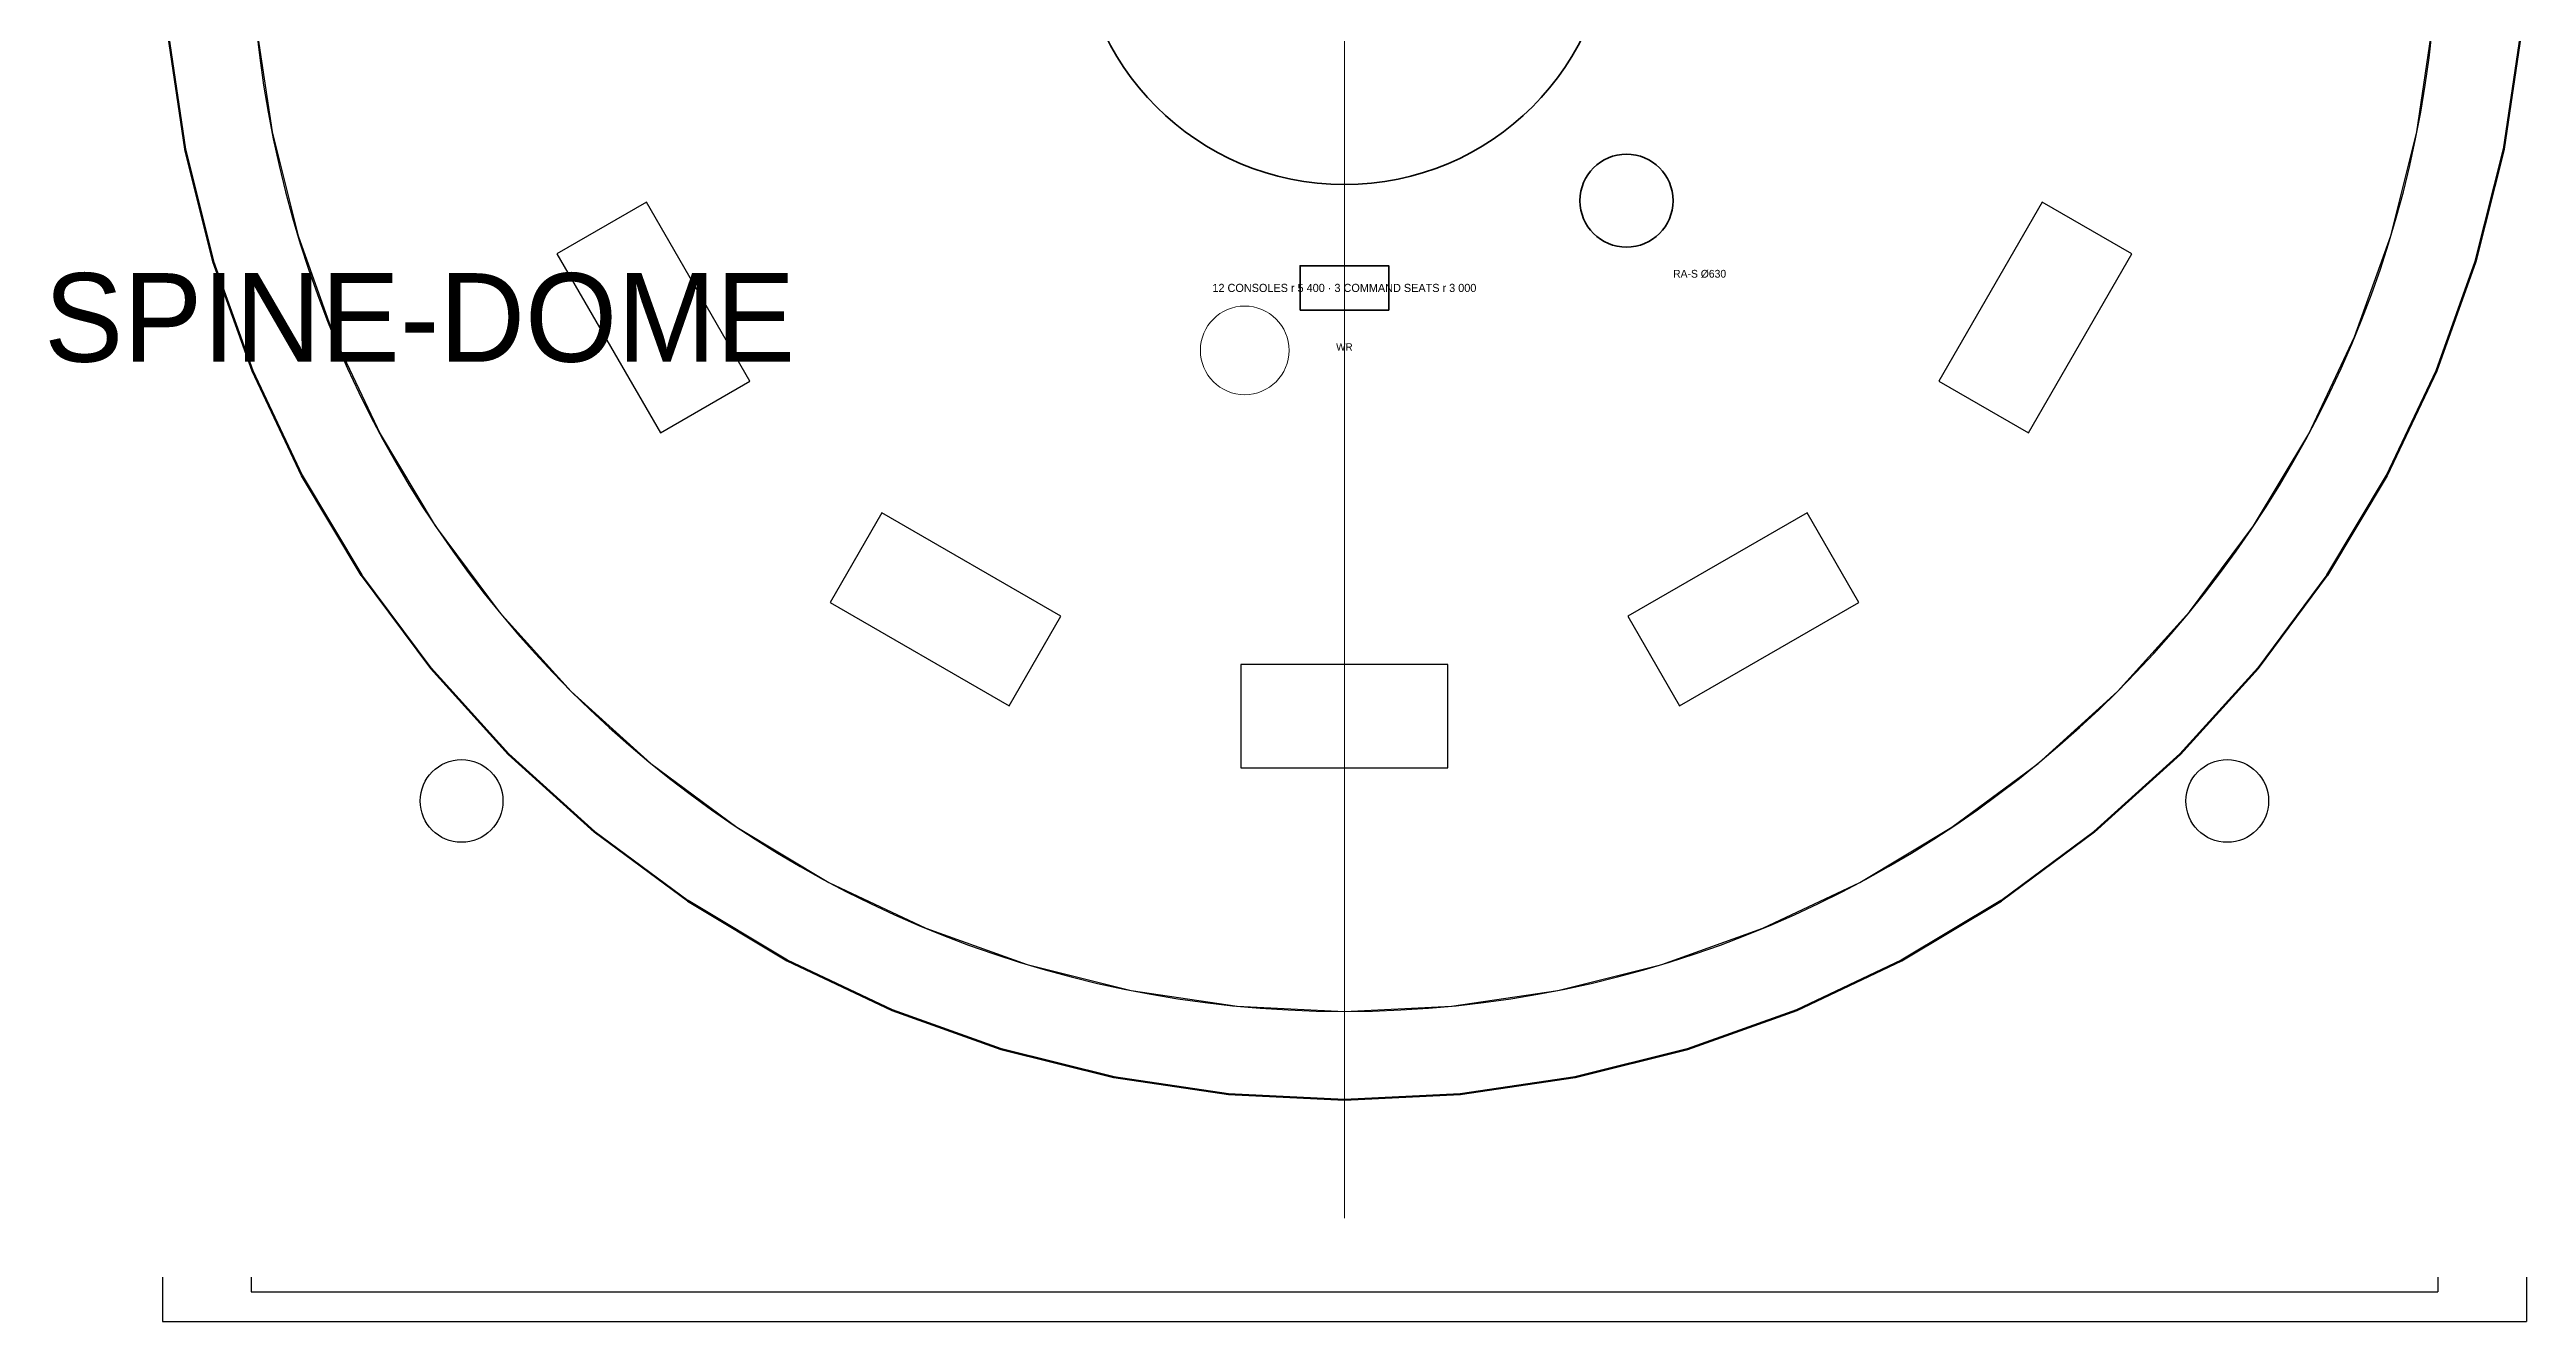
# Model space of a CAD drawing. Header units: millimetres. Extents: x 0 to 221000, y -9500 to 9035.
# Drawn here: x 203436 to 220200, y -9500 to -885 of the extents above; entities that cross this region are included whole.
import ezdxf
from ezdxf.enums import TextEntityAlignment as Align

# ---------------------------------------------------------------- set-up
doc = ezdxf.new("R2010")
doc.units = ezdxf.units.MM
doc.linetypes.add('CENTER', pattern=[5.08, 3.175, -0.635, 0.635, -0.635])
for name, color, linetype, lineweight in [('A-ANNO-DIMS', 2, 'CONTINUOUS', 18), ('A-ANNO-NOTE', 7, 'CONTINUOUS', 18), ('A-ANNO-TEXT', 7, 'CONTINUOUS', 25), ('A-DOOR-PRES', 1, 'CONTINUOUS', 35), ('A-EQPM', 30, 'CONTINUOUS', 25), ('A-FURN', 8, 'CONTINUOUS', 18), ('A-GLAZ', 5, 'CONTINUOUS', 25), ('A-GRID', 9, 'CENTER', 18), ('A-POCHE', 7, 'CONTINUOUS', 50), ('A-WALL-SHFT', 7, 'CONTINUOUS', 35), ('M-ANNO-TEXT', 7, 'CONTINUOUS', 25), ('M-DUCT-RETN', 30, 'CONTINUOUS', 35)]:
    doc.layers.add(name, color=color, linetype=linetype, lineweight=lineweight)
doc.layers.add('A-VOID', color=7, linetype='CONTINUOUS')
doc.styles.add('OpenSansCondensed-Light', font='OpenSansCondensed-Light.ttf')
doc.dimstyles.new('EZDXF', dxfattribs={"dimtxt": 0.25, "dimasz": 0.175, "dimexe": 0.375, "dimexo": 0.125, "dimgap": 0.1, "dimtad": 1, "dimlfac": 100, "dimzin": 12, "dimdsep": 46, "dimtxsty": 'OpenSansCondensed-Light', "dimblk": 'ARCHTICK', "dimcen": 2.5, "dimazin": 3, "dimtfac": 0.5, "dimtmove": 2, "dimatfit": 3})

# ---------------------------------------------------------------- blocks, each defined once
blk = doc.blocks.new('_ARCHTICK')
at = {"color": 0, "linetype": 'BYBLOCK', "const_width": 0.15}
blk.add_lwpolyline([(-0.5, -0.5), (0.5, 0.5)], dxfattribs=at)

msp = doc.modelspace()

# ---------------------------------------------------------------- linework, layer by layer
at = {"layer": 'A-DOOR-PRES'}
msp.add_circle((212200, 0), 1800, dxfattribs=at)
at = {"layer": 'A-EQPM'}
for points in [[(207476.57171, -1918.78222), (206870.35393, -2268.78222), (207570.35393, -3481.21778), (208176.57171, -3131.21778)], [(216223.42829, -3131.21778), (216829.64607, -3481.21778), (217529.64607, -2268.78222), (216923.42829, -1918.78222)], [(209068.78222, -4023.42829), (208718.78222, -4629.64607), (209931.21778, -5329.64607), (210281.21778, -4723.42829)], [(214118.78222, -4723.42829), (214468.78222, -5329.64607), (215681.21778, -4629.64607), (215331.21778, -4023.42829)], [(211500, -5050), (211500, -5750), (212900, -5750), (212900, -5050)]]:
    msp.add_lwpolyline(points, close=True, dxfattribs=at)
for centre in [(206224.9477, -5975.0523), (218175.0523, -5975.0523)]:
    msp.add_circle(centre, 280, dxfattribs=at)
at = {"layer": 'A-FURN'}
msp.add_circle((211525.14684, -2923.11019), 300, dxfattribs=at)
at = {"layer": 'A-GLAZ'}
msp.add_circle((212200, 0), 7400, dxfattribs=at)
at = {"layer": 'A-GRID'}
msp.add_line((212200, 0), (212200, -8800), dxfattribs=at)
at = {"layer": 'A-POCHE'}
msp.add_lwpolyline([(204238.52219, -784.13712), (204353.71776, -1560.72258), (204544.47731, -2322.27742), (204808.96374, -3061.46746), (205144.62989, -3771.17389), (205548.2431, -4444.56186), (206015.91637, -5075.14627), (206543.14575, -5656.85425), (207124.85373, -6184.08363), (207755.43814, -6651.7569), (208428.82611, -7055.37011), (209138.53254, -7391.03626), (209877.72258, -7655.52269), (210639.27742, -7846.28224), (211415.86288, -7961.47781), (212200, -8000), (212984.13712, -7961.47781), (213760.72258, -7846.28224), (214522.27742, -7655.52269), (215261.46746, -7391.03626), (215971.17389, -7055.37011), (216644.56186, -6651.7569), (217275.14627, -6184.08363), (217856.85425, -5656.85425), (218384.08363, -5075.14627), (218851.7569, -4444.56186), (219255.37011, -3771.17389), (219591.03626, -3061.46746), (219855.52269, -2322.27742), (220046.28224, -1560.72258), (220161.47781, -784.13712)], dxfattribs=at)
at = {"layer": 'A-VOID'}
msp.add_lwpolyline([(204835.63302, -725.32684), (204942.18893, -1443.66838), (205118.64152, -2148.10661), (205363.29146, -2831.8574), (205673.78264, -3488.33585), (206047.12487, -4111.21972), (206479.72265, -4694.5103), (206967.40982, -5232.59018), (207505.4897, -5720.27735), (208088.78028, -6152.87513), (208711.66415, -6526.21736), (209368.1426, -6836.70854), (210051.89339, -7081.35848), (210756.33162, -7257.81107), (211474.67316, -7364.36698), (212200, -7400), (212925.32684, -7364.36698), (213643.66838, -7257.81107), (214348.10661, -7081.35848), (215031.8574, -6836.70854), (215688.33585, -6526.21736), (216311.21972, -6152.87513), (216894.5103, -5720.27735), (217432.59018, -5232.59018), (217920.27735, -4694.5103), (218352.87513, -4111.21972), (218726.21736, -3488.33585), (219036.70854, -2831.8574), (219281.35848, -2148.10661), (219457.81107, -1443.66838), (219564.36698, -725.32684)], dxfattribs=at)
at = {"layer": 'A-WALL-SHFT'}
msp.add_lwpolyline([(211900, -2650), (212500, -2650), (212500, -2350), (211900, -2350)], close=True, dxfattribs=at)
at = {"layer": 'M-DUCT-RETN'}
msp.add_circle((214109.18831, -1909.18831), 315, dxfattribs=at)

# ---------------------------------------------------------------- texts
at = {"layer": 'A-ANNO-NOTE'}
for s, height, p in [('12 CONSOLES r 5 400 · 3 COMMAND SEATS r 3 000', 55, (212200, -2500)), ('WR', 50, (212200, -2900))]:
    msp.add_text(s, height=height, dxfattribs=at).set_placement(p, align=Align.MIDDLE_CENTER)
at = {"layer": 'A-ANNO-TEXT'}
msp.add_text('SPINE-DOME', height=600, dxfattribs=at).set_placement((203400, -3000))
at = {"layer": 'M-ANNO-TEXT'}
msp.add_text('RA-S Ø630', height=52.5, dxfattribs=at).set_placement((214604.16306, -2404.16306), align=Align.MIDDLE_CENTER)

# ---------------------------------------------------------------- dimensions: what is measured, and where the dimension line sits
at = {"layer": 'A-ANNO-DIMS'}
for base, p1, p2 in [((204200, -9500), (204200, -9200), (220200, -9200)), ((204800, -9300), (204800, -9200), (219600, -9200))]:
    msp.add_linear_dim(base=base, p1=p1, p2=p2, dimstyle='EZDXF', dxfattribs=at).render()

doc.saveas('drawing.dxf')
